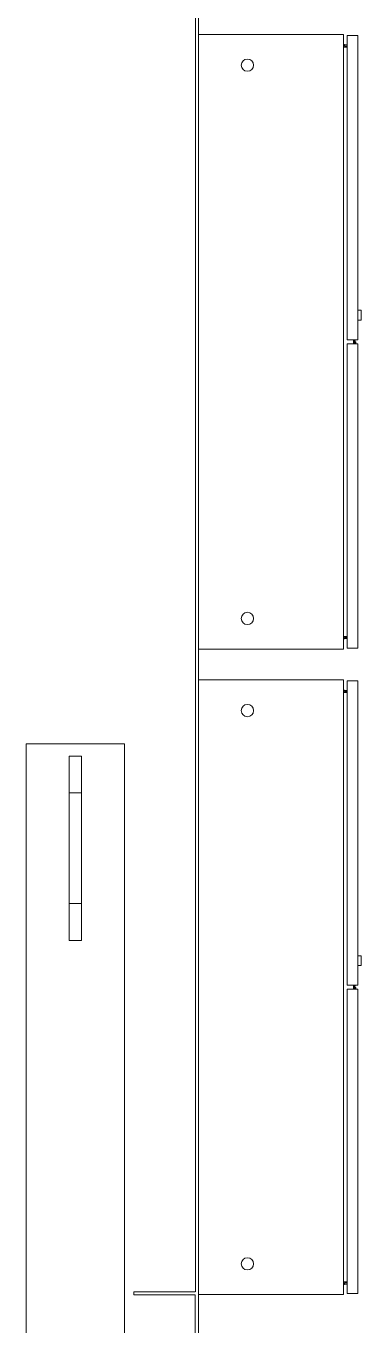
# Model space of a CAD drawing. Header units: millimetres. Extents: x 2179 to 48742, y 3478 to 161002.
# Drawn here: x 24011 to 24556, y 142552 to 144666 of the extents above; entities that cross this region are included whole.
import ezdxf

# ---------------------------------------------------------------- set-up
doc = ezdxf.new("R2010")
doc.units = ezdxf.units.MM
doc.layers.add('0-1', color=7, linetype='Continuous', lineweight=9)
doc.layers.add('2966-1_navrh dispozice stroju-HK_02_dwg-1', color=7, linetype='Continuous', lineweight=9, true_color=0x919191)

# ---------------------------------------------------------------- blocks, each defined once
blk = doc.blocks.new('2966-1_navrh dispozice stroju-HK_02_dwg_SE2407-903210-1NP _ stroje')
at = {"layer": '0-1'}
for p, q in [((-7912, 217.3), (-7842.3, 217.3)), ((-7816.3, 217.3), (-7612.8, 217.3)), ((-7595.8, 217.3), (-7572.8, 217.3)), ((-7555.8, 217.3), (-7539.7, 217.3)), ((-7513.7, 217.3), (-4562, 217.3))]:
    blk.add_line(p, q, dxfattribs=at)
blk = doc.blocks.new('2966-1_navrh dispozice stroju-HK_02_dwg_SE2402-903211-1NP _ stroje')
at = {"layer": '0-1'}
for p, q in [((-7912, 222.3), (-7862, 222.3)), ((-7494, 222.3), (-4255, 222.3))]:
    blk.add_line(p, q, dxfattribs=at)
blk = doc.blocks.new('2966-1_navrh dispozice stroju-HK_02_dwg_SE3316-903283-1NP _ stroje')
at = {"layer": '0-1'}
blk.add_circle((-5657.5, 301.8), 10, dxfattribs=at)
blk = doc.blocks.new('2966-1_navrh dispozice stroju-HK_02_dwg_SE3315-903284-1NP _ stroje')
at = {"layer": '0-1'}
blk.add_circle((-6557.5, 301.8), 10, dxfattribs=at)
blk = doc.blocks.new('2966-1_navrh dispozice stroju-HK_02_dwg_SE3314-903285-1NP _ stroje')
at = {"layer": '0-1'}
blk.add_line((-6104.3, 475.8), (-6110.7, 475.8), dxfattribs=at)
at = {"layer": '0-1', "flags": 128}
for points in [[(-6104.3, 477.9), (-6107.3, 477.9), (-6107.3, 476.5), (-6107.3, 476.1), (-6110.7, 476.1)], [(-6104.3, 476.5), (-6107.3, 476.5), (-6110.7, 476.6)]]:
    blk.add_lwpolyline(points, dxfattribs=at)
blk = doc.blocks.new('2966-1_navrh dispozice stroju-HK_02_dwg_SE3313-903286-1NP _ stroje')
at = {"layer": '0-1', "flags": 128}
blk.add_lwpolyline([(-6104.3, 481), (-6104.3, 464), (-5609.3, 464), (-5609.3, 481)], close=True, dxfattribs=at)
blk = doc.blocks.new('2966-1_navrh dispozice stroju-HK_02_dwg_SE3312-903287-1NP _ stroje')
at = {"layer": '0-1'}
blk.add_line((-5624.6, 459.5), (-5624.6, 464), dxfattribs=at)
at = {"layer": '0-1', "flags": 128}
blk.add_lwpolyline([(-5628, 458), (-5624, 458), (-5624, 459.5), (-5626.5, 459.5), (-5626.5, 464)], dxfattribs=at)
blk = doc.blocks.new('2966-1_navrh dispozice stroju-HK_02_dwg_SE3311-903288-1NP _ stroje')
at = {"layer": '0-1', "flags": 128}
blk.add_lwpolyline([(-6158.7, 481), (-6158.7, 486.4), (-6142.7, 486.4), (-6142.7, 481)], dxfattribs=at)
blk = doc.blocks.new('2966-1_navrh dispozice stroju-HK_02_dwg_SE3310-903289-1NP _ stroje')
at = {"layer": '0-1', "flags": 128}
blk.add_lwpolyline([(-6110.7, 464), (-6110.7, 481), (-6605.7, 481), (-6605.7, 464)], close=True, dxfattribs=at)
blk = doc.blocks.new('2966-1_navrh dispozice stroju-HK_02_dwg_SE3309-903290-1NP _ stroje')
at = {"layer": '0-1'}
blk.add_line((-6590.4, 459.5), (-6590.4, 464), dxfattribs=at)
at = {"layer": '0-1', "flags": 128}
blk.add_lwpolyline([(-6587, 458), (-6591, 458), (-6591, 459.5), (-6588.5, 459.5), (-6588.5, 464)], dxfattribs=at)
blk = doc.blocks.new('2966-1_navrh dispozice stroju-HK_02_dwg_SE3308-903291-1NP _ stroje')
at = {"layer": '0-1'}
for p, q in [((-6110.7, 475.4), (-6104.3, 475.4)), ((-6110.7, 473.9), (-6104.3, 473.9)), ((-6587, 457.8), (-6587, 464)), ((-5628, 464), (-5628, 457.8))]:
    blk.add_line(p, q, dxfattribs=at)
at = {"layer": '0-1', "flags": 128}
blk.add_lwpolyline([(-5607.5, 222.3), (-5607.5, 457.8), (-6607.5, 457.8), (-6607.5, 222.3)], dxfattribs=at)
blk = doc.blocks.new('2966-1_navrh dispozice stroju-HK_02_dwg_SE3278-903321-1NP _ stroje')
at = {"layer": '0-1'}
blk.add_circle((-4607.5, 301.8), 10, dxfattribs=at)
blk = doc.blocks.new('2966-1_navrh dispozice stroju-HK_02_dwg_SE3277-903322-1NP _ stroje')
at = {"layer": '0-1'}
blk.add_circle((-5507.5, 301.8), 10, dxfattribs=at)
blk = doc.blocks.new('2966-1_navrh dispozice stroju-HK_02_dwg_SE3276-903323-1NP _ stroje')
at = {"layer": '0-1'}
blk.add_line((-5054.3, 475.8), (-5060.7, 475.8), dxfattribs=at)
at = {"layer": '0-1', "flags": 128}
for points in [[(-5054.3, 477.9), (-5057.3, 477.9), (-5057.3, 476.5), (-5057.3, 476.1), (-5060.7, 476.1)], [(-5054.3, 476.5), (-5057.3, 476.5), (-5060.7, 476.6)]]:
    blk.add_lwpolyline(points, dxfattribs=at)
blk = doc.blocks.new('2966-1_navrh dispozice stroju-HK_02_dwg_SE3275-903324-1NP _ stroje')
at = {"layer": '0-1', "flags": 128}
blk.add_lwpolyline([(-5054.3, 481), (-5054.3, 464), (-4559.3, 464), (-4559.3, 481)], close=True, dxfattribs=at)
blk = doc.blocks.new('2966-1_navrh dispozice stroju-HK_02_dwg_SE3274-903325-1NP _ stroje')
at = {"layer": '0-1'}
blk.add_line((-4574.6, 459.5), (-4574.6, 464), dxfattribs=at)
at = {"layer": '0-1', "flags": 128}
blk.add_lwpolyline([(-4578, 458), (-4574, 458), (-4574, 459.5), (-4576.5, 459.5), (-4576.5, 464)], dxfattribs=at)
blk = doc.blocks.new('2966-1_navrh dispozice stroju-HK_02_dwg_SE3273-903326-1NP _ stroje')
at = {"layer": '0-1', "flags": 128}
blk.add_lwpolyline([(-5108.7, 481), (-5108.7, 486.4), (-5092.7, 486.4), (-5092.7, 481)], dxfattribs=at)
blk = doc.blocks.new('2966-1_navrh dispozice stroju-HK_02_dwg_SE3272-903327-1NP _ stroje')
at = {"layer": '0-1', "flags": 128}
blk.add_lwpolyline([(-5060.7, 464), (-5060.7, 481), (-5555.7, 481), (-5555.7, 464)], close=True, dxfattribs=at)
blk = doc.blocks.new('2966-1_navrh dispozice stroju-HK_02_dwg_SE3271-903328-1NP _ stroje')
at = {"layer": '0-1'}
blk.add_line((-5540.4, 459.5), (-5540.4, 464), dxfattribs=at)
at = {"layer": '0-1', "flags": 128}
blk.add_lwpolyline([(-5537, 458), (-5541, 458), (-5541, 459.5), (-5538.5, 459.5), (-5538.5, 464)], dxfattribs=at)
blk = doc.blocks.new('2966-1_navrh dispozice stroju-HK_02_dwg_SE3270-903329-1NP _ stroje')
at = {"layer": '0-1'}
for p, q in [((-5060.7, 475.4), (-5054.3, 475.4)), ((-5060.7, 473.9), (-5054.3, 473.9)), ((-5537, 457.8), (-5537, 464)), ((-4578, 464), (-4578, 457.8))]:
    blk.add_line(p, q, dxfattribs=at)
at = {"layer": '0-1', "flags": 128}
blk.add_lwpolyline([(-4557.5, 222.3), (-4557.5, 457.8), (-5557.5, 457.8), (-5557.5, 222.3)], dxfattribs=at)
blk = doc.blocks.new('2966-1_navrh dispozice stroju-HK_02_dwg_SE3156-903338-1NP _ stroje')
at = {"layer": '0-1'}
for p, q in [((-5373.5, 32.3), (-5373.5, 12.3)), ((-5193.5, 32.3), (-5193.5, 12.3))]:
    blk.add_line(p, q, dxfattribs=at)
at = {"layer": '0-1', "flags": 128}
blk.add_lwpolyline([(-5433.5, 12.3), (-5433.5, 32.3), (-5373.5, 32.3), (-5193.5, 32.3), (-5133.5, 32.3), (-5133.5, 12.3), (-5193.5, 12.3), (-5373.5, 12.3)], close=True, dxfattribs=at)
blk = doc.blocks.new('2966-1_navrh dispozice stroju-HK_02_dwg_SE3150-903341-1NP _ stroje')
at = {"layer": '0-1'}
for p, q in [((-1613.5, 102.3), (-1613.5, 32.3)), ((-1613.5, 12.3), (-1613.5, -57.7))]:
    blk.add_line(p, q, dxfattribs=at)
blk = doc.blocks.new('2966-1_navrh dispozice stroju-HK_02_dwg_SE3149-903342-1NP _ stroje')
at = {"layer": '0-1', "flags": 128}
blk.add_lwpolyline([(-1613.5, 102.3), (-5453.5, 102.3), (-5453.5, -57.7), (-1613.5, -57.7)], dxfattribs=at)
blk.add_blockref('2966-1_navrh dispozice stroju-HK_02_dwg_SE3150-903341-1NP _ stroje', (0, 0))
blk = doc.blocks.new('2966-1_navrh dispozice stroju-HK_02_dwg-876232-1NP _ stroje')
at = {"layer": '0-1', "flags": 128}
blk.add_lwpolyline([(-65839.7, 48812.7), (-66094.3, 48965.7), (-66145.8, 48880), (-66150.1, 48882.6), (-66098.6, 48968.3)], dxfattribs=at)
at = {"rotation": 328.989640494807}
for name in ['2966-1_navrh dispozice stroju-HK_02_dwg_SE2402-903211-1NP _ stroje', '2966-1_navrh dispozice stroju-HK_02_dwg_SE2407-903210-1NP _ stroje', '2966-1_navrh dispozice stroju-HK_02_dwg_SE3308-903291-1NP _ stroje', '2966-1_navrh dispozice stroju-HK_02_dwg_SE3310-903289-1NP _ stroje', '2966-1_navrh dispozice stroju-HK_02_dwg_SE3309-903290-1NP _ stroje', '2966-1_navrh dispozice stroju-HK_02_dwg_SE3315-903284-1NP _ stroje', '2966-1_navrh dispozice stroju-HK_02_dwg_SE3311-903288-1NP _ stroje', '2966-1_navrh dispozice stroju-HK_02_dwg_SE3313-903286-1NP _ stroje', '2966-1_navrh dispozice stroju-HK_02_dwg_SE3314-903285-1NP _ stroje', '2966-1_navrh dispozice stroju-HK_02_dwg_SE3312-903287-1NP _ stroje', '2966-1_navrh dispozice stroju-HK_02_dwg_SE3272-903327-1NP _ stroje', '2966-1_navrh dispozice stroju-HK_02_dwg_SE3270-903329-1NP _ stroje', '2966-1_navrh dispozice stroju-HK_02_dwg_SE3271-903328-1NP _ stroje', '2966-1_navrh dispozice stroju-HK_02_dwg_SE3316-903283-1NP _ stroje', '2966-1_navrh dispozice stroju-HK_02_dwg_SE3277-903322-1NP _ stroje', '2966-1_navrh dispozice stroju-HK_02_dwg_SE3273-903326-1NP _ stroje', '2966-1_navrh dispozice stroju-HK_02_dwg_SE3275-903324-1NP _ stroje', '2966-1_navrh dispozice stroju-HK_02_dwg_SE3276-903323-1NP _ stroje', '2966-1_navrh dispozice stroju-HK_02_dwg_SE3149-903342-1NP _ stroje', '2966-1_navrh dispozice stroju-HK_02_dwg_SE3156-903338-1NP _ stroje', '2966-1_navrh dispozice stroju-HK_02_dwg_SE3274-903325-1NP _ stroje', '2966-1_navrh dispozice stroju-HK_02_dwg_SE3278-903321-1NP _ stroje']:
    blk.add_blockref(name, (-62300.5, 46431.8), dxfattribs=at)

msp = doc.modelspace()

# ---------------------------------------------------------------- block references
at = {"layer": '2966-1_navrh dispozice stroju-HK_02_dwg-1', "rotation": 301.0103595051887}
msp.add_blockref('2966-1_navrh dispozice stroju-HK_02_dwg-876232-1NP _ stroje', (16370.5, 60726.8), dxfattribs=at)

doc.saveas('drawing.dxf')
